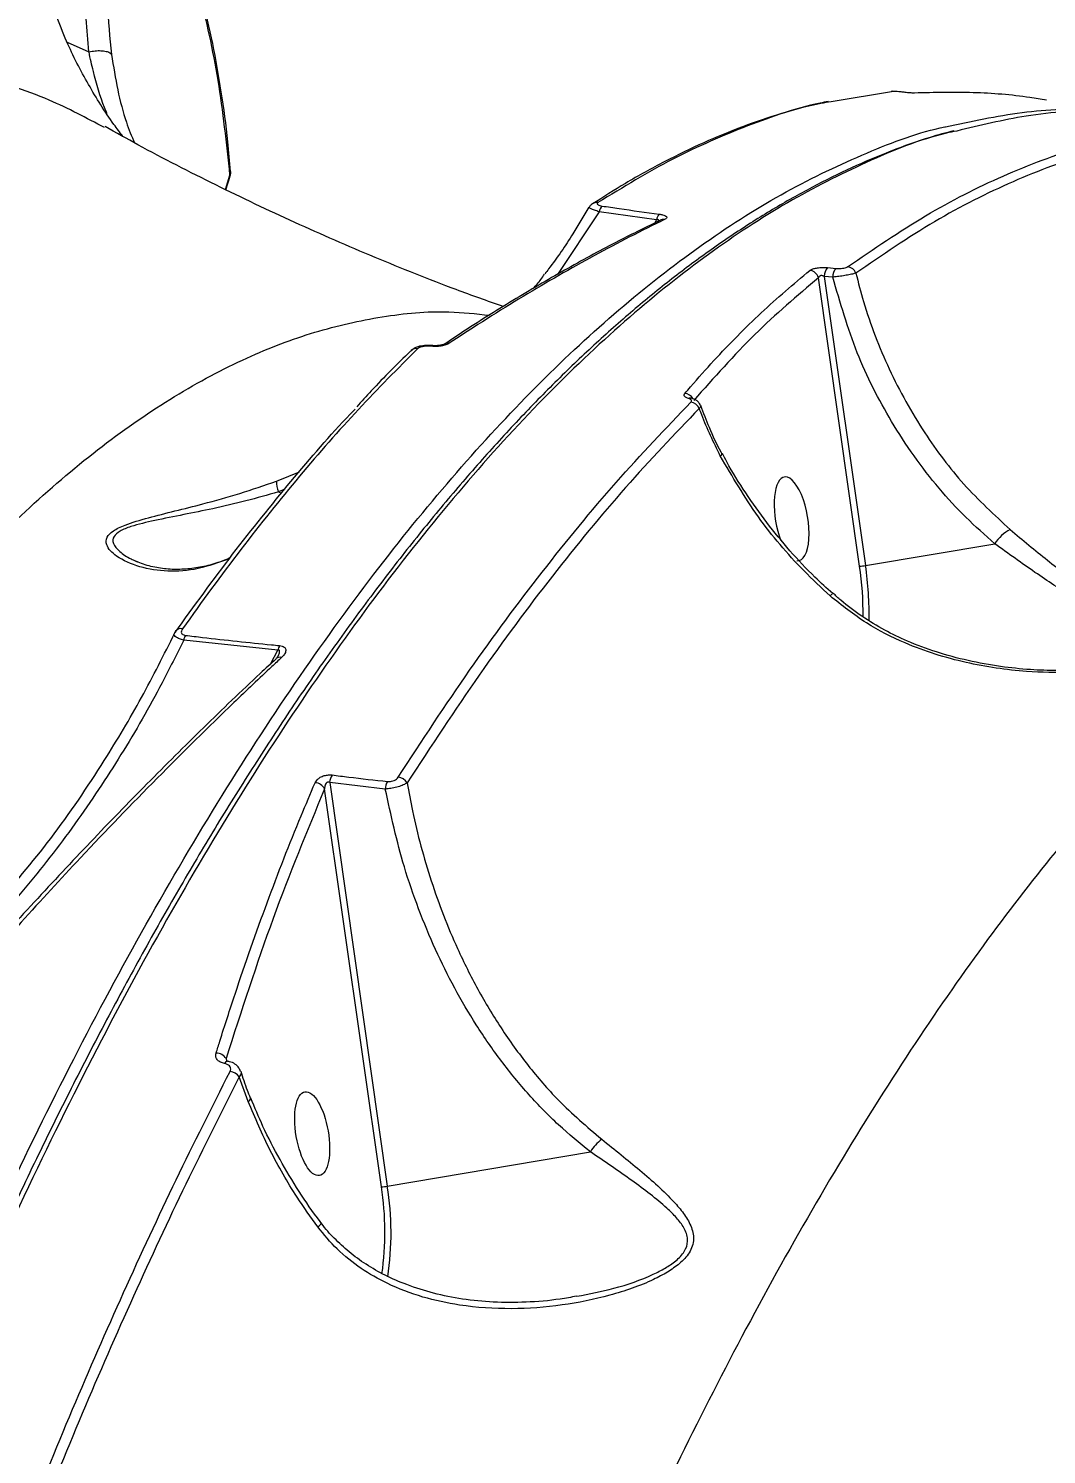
# Model space of a CAD drawing. Header units: millimetres. Extents: x -7245 to 6306, y -6696 to 5973.
# Drawn here: x 1694.9 to 1806.7, y -2241.6 to -2085.1 of the extents above; entities that cross this region are included whole.
import ezdxf

# ---------------------------------------------------------------- set-up
doc = ezdxf.new("R2010")
doc.units = ezdxf.units.MM
for name, color, linetype in [('DIKOM_ОБЪЕКТ', 7, 'Continuous'), ('DIKOM_РАЗМЕР_ЗОНА', 7, 'Continuous'), ('DIKOM_РАЗМЕР_ОБЪЕКТА', 7, 'Continuous')]:
    doc.layers.add(name, color=color, linetype=linetype)
doc.styles.add('style1', font='arial.ttf', dxfattribs={"width": 0.8})
doc.dimstyles.new('1-50', dxfattribs={"dimtxt": 300, "dimasz": 200, "dimexe": 100, "dimexo": 0, "dimgap": 100, "dimtad": 1, "dimtxsty": 'style1', "dimcen": 200, "dimclrd": 7, "dimclre": 7, "dimclrt": 7, "dimadec": 1, "dimazin": 2, "dimtfac": 1, "dimtmove": 0, "dimatfit": 2, "dimfxl": 0, "dimlwd": 25, "dimlwe": 18, "dimarcsym": 0})

# ---------------------------------------------------------------- blocks, each defined once
blk = doc.blocks.new('*D10')
at = {"layer": 'Defpoints', "color": 0, "transparency": 16777216}
for p in [(-4365.71, 2792.53), (4306.16, 475.6), (4306.16, -5965.27)]:
    blk.add_point(p, dxfattribs=at)
at = {"layer": 'DIKOM_РАЗМЕР_ОБЪЕКТА', "color": 7, "lineweight": 18, "transparency": 16777216}
for p, q in [((-4365.71, 2792.53), (-4365.71, -6065.27)), ((4306.16, 475.6), (4306.16, -6065.27))]:
    blk.add_line(p, q, dxfattribs=at)
at = {"layer": 'DIKOM_РАЗМЕР_ОБЪЕКТА', "color": 7, "lineweight": 25, "transparency": 16777216}
blk.add_line((-4165.71, -5965.27), (4106.16, -5965.27), dxfattribs=at)
at = {"layer": 'DIKOM_РАЗМЕР_ОБЪЕКТА', "color": 7, "transparency": 16777216}
for points in [[(-4165.71, -5931.93), (-4165.71, -5998.6), (-4365.71, -5965.27)], [(4106.16, -5931.93), (4106.16, -5998.6), (4306.16, -5965.27)]]:
    blk.add_solid(points, dxfattribs=at)
at = {"layer": 'DIKOM_РАЗМЕР_ОБЪЕКТА', "color": 7, "transparency": 16777216, "insert": (-85.78, -5712.1), "char_height": 300, "attachment_point": 5, "style": 'style1'}
blk.add_mtext('8650', dxfattribs=at)
blk = doc.blocks.new('*D11')
at = {"layer": 'Defpoints', "color": 0, "transparency": 16777216}
for p in [(-3472.32, 4472.83), (-6199.73, -2928.86), (1850.21, -2928.86)]:
    blk.add_point(p, dxfattribs=at)
at = {"layer": 'DIKOM_РАЗМЕР_ОБЪЕКТА', "color": 7, "lineweight": 18, "transparency": 16777216}
for p, q in [((-3472.32, 4472.83), (-6299.73, 4472.83)), ((1850.21, -2928.86), (-6299.73, -2928.86))]:
    blk.add_line(p, q, dxfattribs=at)
at = {"layer": 'DIKOM_РАЗМЕР_ОБЪЕКТА', "color": 7, "lineweight": 25, "transparency": 16777216}
blk.add_line((-6199.73, 4272.83), (-6199.73, -2728.86), dxfattribs=at)
at = {"layer": 'DIKOM_РАЗМЕР_ОБЪЕКТА', "color": 7, "transparency": 16777216}
for points in [[(-6233.06, 4272.83), (-6166.39, 4272.83), (-6199.73, 4472.83)], [(-6233.06, -2728.86), (-6166.39, -2728.86), (-6199.73, -2928.86)]]:
    blk.add_solid(points, dxfattribs=at)
at = {"layer": 'DIKOM_РАЗМЕР_ОБЪЕКТА', "color": 7, "transparency": 16777216, "insert": (-6452.9, 984.54), "char_height": 300, "attachment_point": 5, "rotation": 90, "style": 'style1'}
blk.add_mtext('7400', dxfattribs=at)
blk = doc.blocks.new('*D12')
at = {"layer": 'Defpoints', "color": 0, "transparency": 16777216}
for p in [(-5865.71, 123.34), (6306.18, -91.92), (6306.18, -6596.14)]:
    blk.add_point(p, dxfattribs=at)
at = {"layer": 'DIKOM_РАЗМЕР_ЗОНА', "color": 7, "lineweight": 18, "transparency": 16777216}
for p, q in [((-5865.71, 123.34), (-5865.71, -6696.14)), ((6306.18, -91.92), (6306.18, -6696.14))]:
    blk.add_line(p, q, dxfattribs=at)
at = {"layer": 'DIKOM_РАЗМЕР_ЗОНА', "color": 7, "lineweight": 25, "transparency": 16777216}
blk.add_line((-5665.71, -6596.14), (6106.18, -6596.14), dxfattribs=at)
at = {"layer": 'DIKOM_РАЗМЕР_ЗОНА', "color": 7, "transparency": 16777216}
for points in [[(-5665.71, -6562.81), (-5665.71, -6629.48), (-5865.71, -6596.14)], [(6106.18, -6562.81), (6106.18, -6629.48), (6306.18, -6596.14)]]:
    blk.add_solid(points, dxfattribs=at)
at = {"layer": 'DIKOM_РАЗМЕР_ЗОНА', "color": 7, "transparency": 16777216, "insert": (-71.19, -6342.97), "char_height": 300, "attachment_point": 5, "style": 'style1'}
blk.add_mtext('12150', dxfattribs=at)
blk = doc.blocks.new('*D13')
at = {"layer": 'Defpoints', "color": 0, "transparency": 16777216}
for p in [(-4231.86, 5972.83), (-6795, -4928.88), (1792.4, -4928.88)]:
    blk.add_point(p, dxfattribs=at)
at = {"layer": 'DIKOM_РАЗМЕР_ЗОНА', "color": 7, "lineweight": 18, "transparency": 16777216}
for p, q in [((-4231.86, 5972.83), (-6895, 5972.83)), ((1792.4, -4928.88), (-6895, -4928.88))]:
    blk.add_line(p, q, dxfattribs=at)
at = {"layer": 'DIKOM_РАЗМЕР_ЗОНА', "color": 7, "lineweight": 25, "transparency": 16777216}
blk.add_line((-6795, 5772.83), (-6795, -4728.88), dxfattribs=at)
at = {"layer": 'DIKOM_РАЗМЕР_ЗОНА', "color": 7, "transparency": 16777216}
for points in [[(-6828.33, 5772.83), (-6761.67, 5772.83), (-6795, 5972.83)], [(-6828.33, -4728.88), (-6761.67, -4728.88), (-6795, -4928.88)]]:
    blk.add_solid(points, dxfattribs=at)
at = {"layer": 'DIKOM_РАЗМЕР_ЗОНА', "color": 7, "transparency": 16777216, "insert": (-7048.17, 972.94), "char_height": 300, "attachment_point": 5, "rotation": 90, "style": 'style1'}
blk.add_mtext('10900', dxfattribs=at)

msp = doc.modelspace()

# ---------------------------------------------------------------- linework, layer by layer
at = {"layer": 'DIKOM_ОБЪЕКТ', "color": 7, "linetype": 'Continuous', "lineweight": 15}
for p, q in [((1699.173, -2086.574), (1701.57, -2087.618)), ((1789.864, -2091.972), (1783.034, -2093.114)), ((1789.664, -2091.964), (1789.634, -2091.964)), ((1716.572, -2102.752), (1717.047, -2101.166)), ((1716.591, -2102.762), (1717.084, -2101.264)), ((1757.574, -2105.183), (1753.002, -2112.062)), ((1763.856, -2106.069), (1757.574, -2105.183)), ((1763.666, -2106.429), (1763.856, -2106.069)), ((1782.636, -2111.32), (1783.565, -2111.402)), ((1786.152, -2144.107), (1781.63, -2112.425)), ((1782.272, -2112.281), (1786.804, -2144.029)), ((1783.204, -2112.363), (1782.272, -2112.281)), ((1771.033, -2131.741), (1771.035, -2131.747)), ((1722.324, -2134.696), (1724.687, -2133.731)), ((1722.158, -2134.764), (1722.324, -2134.696)), ((1723.069, -2135.646), (1722.355, -2135.941)), ((1722.355, -2135.941), (1722.708, -2136.096)), ((1786.804, -2144.029), (1800.988, -2141.629)), ((1706.683, -2143.51), (1706.908, -2143.606)), ((1783.142, -2147.165), (1783.141, -2147.164)), ((1722.312, -2153.335), (1711.969, -2152.213)), ((1721.535, -2154.803), (1722.312, -2153.335)), ((1722.105, -2154.255), (1722.092, -2154.267)), ((1727.989, -2167.853), (1734.314, -2212.169)), ((1734.09, -2168.57), (1727.989, -2167.853)), ((1733.662, -2212.247), (1727.425, -2168.553)), ((1716.611, -2198.169), (1716.647, -2198.426)), ((1716.611, -2198.169), (1716.671, -2198.382)), ((1716.785, -2198.466), (1716.769, -2198.465)), ((1719.032, -2202.866), (1718.055, -2200.186)), ((1734.314, -2212.169), (1756.6, -2208.397))]:
    msp.add_line(p, q, dxfattribs=at)
at = {"layer": 'DIKOM_ОБЪЕКТ', "color": 7, "linetype": 'Continuous', "lineweight": 15, "flags": 128}
for points in [[(1789.864, -2091.972), (1789.721, -2091.96), (1789.633, -2091.963)], [(1739.105, -2119.948), (1739.176, -2119.887), (1739.222, -2119.878)], [(1711.082, -2151.241), (1711.041, -2151.309), (1710.995, -2151.423)], [(1716.769, -2198.465), (1716.766, -2198.464), (1716.66, -2198.49), (1716.552, -2198.571), (1716.449, -2198.703)]]:
    msp.add_lwpolyline(points, dxfattribs=at)
at = {"layer": 'DIKOM_ОБЪЕКТ', "color": 7, "linetype": 'Continuous', "lineweight": 15}
for centre, radius, start, end in [((1716.346, -2100.815), 0.784, 333.3526, 2.94386), ((1757.287, -2105.013), 0.841, 80.25845, 123.40061), ((1758.756, -2105.373), 1.197, 136.87204, 170.87059), ((1765.028, -2106.233), 1.183, 137.83824, 172.05207), ((1764.598, -2106.785), 0.753, 79.10265, 116.5499), ((1780.585, -2112.693), 1.078, 14.40163, 84.34304), ((1783.649, -2112.253), 1.377, 137.35683, 181.14498), ((1784.585, -2112.334), 1.381, 137.56966, 181.21862), ((1784.731, -2112.282), 1.072, 19.92674, 84.14665), ((1740.946, -2120.288), 0.684, 75.32648, 123.82198), ((1737.491, -2121.023), 0.81, 79.72525, 133.15551), ((1766.889, -2126.237), 1.107, 28.85253, 85.95768), ((1767.586, -2126.129), 0.492, 75.14092, 116.76253), ((1767.514, -2127.217), 1.129, 22.94626, 84.10363), ((1770.721, -2131.71), 0.317, 295.94513, 353.33467), ((1725.124, -2134.872), 2.969, 177.91774, 201.10477), ((1804.707, -2144.017), 4.421, 117.14924, 147.29422), ((1785.856, -2138.82), 5.294, 273.20076, 280.31128), ((1749.513, -2149.449), 37.027, 359.64125, 8.29588), ((1749.307, -2149.513), 37.896, 359.11617, 8.32012), ((1783.603, -2147.927), 0.892, 121.19449, 140.88246), ((1711.674, -2151.697), 0.747, 77.70262, 142.36878), ((1713.642, -2152.532), 1.704, 150.55861, 169.18739), ((1724.008, -2153.613), 1.718, 152.29139, 170.71306), ((1722.508, -2154.73), 0.624, 72.23922, 130.29213), ((1726.359, -2169.068), 1.184, 25.7775, 88.69491), ((1729.828, -2167.988), 1.845, 148.64853, 175.80806), ((1735.921, -2168.674), 1.834, 149.52956, 176.74446), ((1735.378, -2168.528), 1.27, 29.74199, 84.11849), ((1715.554, -2198.8), 1.231, 30.8258, 91.43025), ((1716.913, -2200.975), 1.388, 34.62189, 84.1875), ((1718.856, -2202.436), 0.465, 292.29576, 350.93788), ((1761.089, -2211.223), 5.304, 127.70033, 147.80093), ((1733.342, -2206.753), 5.503, 273.332, 280.17515), ((1701.815, -2217.257), 32.238, 351.89418, 8.94065), ((1702.232, -2217.323), 32.494, 351.47359, 9.12643), ((1726.088, -2215.673), 1.147, 300.95768, 330.43245)]:
    msp.add_arc(centre, radius, start, end, dxfattribs=at)
for start_param, end_param in [(0.0938993, 2.0499493), (3.0281784, 6.3770846)]:
    msp.add_ellipse((1778.688, -2138.896), major_axis=(-0.794, 4.6), ratio=0.3793946, start_param=start_param, end_param=end_param, dxfattribs=at)
msp.add_ellipse((1726.068, -2206.414), major_axis=(-0.794, 4.6), ratio=0.3793946, dxfattribs=at)
for points, knots in [([(1717.097, -2100.78), (1717.009, -2099.686), (1716.768, -2096.681), (1716.125, -2091.989), (1715.191, -2086.693), (1714.025, -2081.625), (1712.638, -2076.779), (1711.035, -2072.147), (1709.187, -2067.75), (1707.808, -2064.781), (1706.982, -2063.343), (1706.916, -2063.227)], [0, 0, 0, 0, 0.0750431, 0.2060829, 0.3370237, 0.467598, 0.5977173, 0.727761, 0.8581018, 0.9886198, 1, 1, 1, 1]), ([(1717.047, -2101.166), (1716.67, -2097.644), (1715.917, -2090.599), (1713.748, -2080.954), (1710.876, -2071.951), (1708.264, -2066.632), (1706.958, -2063.972)], [0, 0, 0, 0, 0.2486134, 0.4972322, 0.7486174, 1, 1, 1, 1]), ([(1701.57, -2087.618), (1701.344, -2085.186), (1700.889, -2080.265), (1701.538, -2073.742), (1702.49, -2069.776), (1702.841, -2068.314)], [0, 0, 0, 0, 0.3814351, 0.7719461, 1, 1, 1, 1]), ([(1705.257, -2069.336), (1704.773, -2071.476), (1703.794, -2075.8), (1703.444, -2082.065), (1703.852, -2086.067), (1704.04, -2087.91)], [0, 0, 0, 0, 0.3459983, 0.6987408, 1, 1, 1, 1]), ([(1705.298, -2096.913), (1704.964, -2096.476), (1703.59, -2094.679), (1701.451, -2091.2), (1699.329, -2087.137), (1698.318, -2084.517), (1697.938, -2083.533)], [0, 0, 0, 0, 0.1088247, 0.447475, 0.7924343, 1, 1, 1, 1]), ([(1703.278, -2095.948), (1701.299, -2094.893), (1696.841, -2092.517), (1688.867, -2089.997), (1679.56, -2088.201), (1669.605, -2087.488), (1659.163, -2087.76), (1648.321, -2088.951), (1636.787, -2091.073), (1624.576, -2094.167), (1611.721, -2098.235), (1598.587, -2103.166), (1585.241, -2108.893), (1571.75, -2115.351), (1557.82, -2122.671), (1543.477, -2130.881), (1528.776, -2139.906), (1518.814, -2146.572), (1513.834, -2149.903)], [0, 0, 0, 0, 0.052109, 0.1173917, 0.1836112, 0.249832, 0.3120263, 0.3742702, 0.4364665, 0.5004742, 0.564534, 0.6285433, 0.6896135, 0.750728, 0.8117989, 0.8745166, 0.9372813, 1, 1, 1, 1]), ([(1701.577, -2087.618), (1701.575, -2087.618), (1701.573, -2087.619), (1701.571, -2087.618), (1701.57, -2087.618)], [0, 0, 0, 0, 0.5393998, 1, 1, 1, 1]), ([(1701.577, -2087.618), (1701.798, -2087.577), (1702.24, -2087.496), (1702.902, -2087.484), (1703.468, -2087.556), (1703.838, -2087.696), (1703.991, -2087.828), (1704.031, -2087.896), (1704.04, -2087.91)], [0, 0, 0, 0, 0.2046017, 0.4091887, 0.6138343, 0.8184778, 0.9604394, 1, 1, 1, 1]), ([(1703.55, -2094.401), (1703.455, -2094.183), (1702.858, -2092.817), (1702.237, -2090.476), (1701.704, -2088.38), (1701.577, -2087.618), (1701.577, -2087.618)], [0, 0, 0, 0, 0.1127666, 0.7060012, 0.9996317, 1, 1, 1, 1]), ([(1704.04, -2087.91), (1704.254, -2089.224), (1704.689, -2091.891), (1705.536, -2095.161), (1706.256, -2096.884), (1706.563, -2097.619)], [0, 0, 0, 0, 0.357437, 0.7257761, 1, 1, 1, 1]), ([(1782.709, -2093.081), (1782.412, -2093.138), (1780.706, -2093.463), (1777.572, -2094.361), (1773.313, -2095.792), (1769.041, -2097.56), (1764.753, -2099.639), (1760.682, -2101.873), (1758.039, -2103.56), (1756.834, -2104.329)], [0, 0, 0, 0, 0.0347772, 0.2001151, 0.3651329, 0.5298786, 0.6950861, 0.8609851, 1, 1, 1, 1]), ([(1783.034, -2093.114), (1782.658, -2093.173), (1779.63, -2093.653), (1773.837, -2095.67), (1765.675, -2099.146), (1760.178, -2102.504), (1757.429, -2104.184)], [0, 0, 0, 0, 0.0448521, 0.3608869, 0.680444, 1, 1, 1, 1]), ([(1790.828, -2092.044), (1790.753, -2092.034), (1790.564, -2092.01), (1790.282, -2091.983), (1790.015, -2091.965), (1789.914, -2091.97), (1789.864, -2091.972)], [0, 0, 0, 0, 0.1835309, 0.4627208, 0.7310094, 1, 1, 1, 1]), ([(1792.187, -2092.15), (1792.102, -2092.151), (1791.933, -2092.153), (1791.516, -2092.123), (1791.129, -2092.083), (1790.894, -2092.052), (1790.828, -2092.044)], [0, 0, 0, 0, 0.292772, 0.5849296, 0.8819687, 1, 1, 1, 1]), ([(1806.659, -2092.925), (1806.055, -2092.826), (1803.437, -2092.397), (1798.661, -2092.001), (1794.346, -2092.101), (1792.187, -2092.15)], [0, 0, 0, 0, 0.1304118, 0.564885, 1, 1, 1, 1]), ([(1795.566, -2095.866), (1798.376, -2095.262), (1804.012, -2094.051), (1811.287, -2093.704), (1815.689, -2094.35), (1817.366, -2094.596)], [0, 0, 0, 0, 0.3809722, 0.7641573, 1, 1, 1, 1]), ([(1818.251, -2094.681), (1816.514, -2094.47), (1811.964, -2093.916), (1804.811, -2094.393), (1799.357, -2095.708), (1796.819, -2096.321)], [0, 0, 0, 0, 0.2481754, 0.6499685, 1, 1, 1, 1]), ([(1796.819, -2096.321), (1796.442, -2096.399), (1793.158, -2097.076), (1786.96, -2099.606), (1778.251, -2103.967), (1769.585, -2109.659), (1760.831, -2116.615), (1752.016, -2124.909), (1743.167, -2134.533), (1734.481, -2145.277), (1725.984, -2157.078), (1717.696, -2169.851), (1709.482, -2183.802), (1701.377, -2198.937), (1693.409, -2215.227), (1686.08, -2231.593), (1679.369, -2247.824), (1673.247, -2263.747), (1667.324, -2280.304), (1661.619, -2297.459), (1656.193, -2315.026), (1651.071, -2332.915), (1646.741, -2349.156), (1644.181, -2359.568), (1643.139, -2363.807)], [0, 0, 0, 0, 0.0066639, 0.0580661, 0.1080183, 0.1580081, 0.20796, 0.2593627, 0.3108076, 0.3622106, 0.4121622, 0.4621529, 0.5121045, 0.5635072, 0.6149514, 0.6663554, 0.709828, 0.7533535, 0.7968779, 0.8408146, 0.8847524, 0.9275834, 0.9705119, 1, 1, 1, 1]), ([(1796.493, -2096.287), (1795.624, -2096.522), (1793.33, -2097.14), (1789.586, -2098.496), (1785.265, -2100.316), (1780.93, -2102.456), (1776.599, -2104.897), (1772.281, -2107.634), (1767.974, -2110.668), (1763.679, -2113.998), (1759.392, -2117.624), (1755.115, -2121.548), (1750.843, -2125.77), (1746.578, -2130.288), (1742.318, -2135.11), (1738.06, -2140.233), (1733.81, -2145.652), (1729.583, -2151.351), (1725.395, -2157.304), (1721.259, -2163.499), (1717.173, -2169.932), (1713.136, -2176.604), (1709.148, -2183.519), (1705.205, -2190.677), (1701.308, -2198.08), (1697.454, -2205.731), (1693.644, -2213.632), (1689.875, -2221.786), (1686.149, -2230.192), (1682.476, -2238.823), (1678.873, -2247.648), (1675.35, -2256.635), (1671.911, -2265.776), (1668.555, -2275.075), (1665.279, -2284.535), (1662.082, -2294.158), (1658.964, -2303.948), (1655.924, -2313.907), (1652.959, -2324.035), (1650.074, -2334.345), (1647.624, -2343.426), (1646.174, -2349.119), (1645.626, -2351.269)], [0, 0, 0, 0, 0.0155798, 0.0410894, 0.0667636, 0.0924692, 0.1180537, 0.1435397, 0.1689541, 0.1943221, 0.2196693, 0.2450228, 0.2704006, 0.2958288, 0.3213355, 0.3469479, 0.3726932, 0.3984898, 0.4241668, 0.4497198, 0.4751743, 0.5005599, 0.5259071, 0.5512427, 0.5765944, 0.601983, 0.6274384, 0.6529904, 0.6786655, 0.7044377, 0.7301473, 0.7557123, 0.7811733, 0.8065575, 0.8318938, 0.8572098, 0.882539, 0.9078972, 0.9333126, 0.9588178, 0.9844402, 1, 1, 1, 1]), ([(1681.2, -2238.738), (1682.642, -2235.321), (1686.526, -2226.117), (1693.063, -2211.834), (1700.841, -2196.165), (1708.9, -2181.331), (1717.218, -2167.404), (1725.774, -2154.461), (1734.378, -2142.785), (1743, -2132.387), (1751.608, -2123.249), (1760.346, -2115.219), (1769.185, -2108.389), (1778.099, -2102.757), (1786.882, -2098.648), (1792.706, -2096.407), (1795.547, -2095.869), (1795.566, -2095.866)], [0, 0, 0, 0, 0.0428558, 0.1154556, 0.1881102, 0.2607088, 0.3354166, 0.4101846, 0.4848922, 0.5574903, 0.6301462, 0.7027445, 0.7774522, 0.8522206, 0.9269282, 0.9995259, 1, 1, 1, 1]), ([(1747.046, -2115.599), (1745.318, -2114.986), (1740.566, -2113.301), (1732.936, -2110.227), (1724.135, -2106.41), (1715.469, -2102.272), (1708.533, -2098.747), (1704.543, -2096.498), (1703.345, -2095.823)], [0, 0, 0, 0, 0.1138054, 0.3128658, 0.5126496, 0.7130187, 0.9138128, 1, 1, 1, 1]), ([(1784.84, -2111.216), (1787.692, -2109.268), (1793.397, -2105.371), (1801.953, -2101.072), (1810.495, -2097.833), (1816.135, -2096.756), (1818.956, -2096.218)], [0, 0, 0, 0, 0.2484773, 0.4969555, 0.7484779, 1, 1, 1, 1]), ([(1819.804, -2096.941), (1817.022, -2097.47), (1811.458, -2098.528), (1802.965, -2101.727), (1794.387, -2106.012), (1788.622, -2109.949), (1785.738, -2111.917)], [0, 0, 0, 0, 0.2484763, 0.4969512, 0.7484746, 1, 1, 1, 1]), ([(1717.054, -2101.254), (1717.062, -2101.249), (1717.085, -2101.236), (1717.062, -2101.194), (1717.047, -2101.166)], [0, 0, 0, 0, 0.3556077, 1, 1, 1, 1]), ([(1717.066, -2101.257), (1717.093, -2101.165), (1717.143, -2100.996), (1717.126, -2100.833), (1717.119, -2100.758)], [0, 0, 0, 0, 0.544783, 1, 1, 1, 1]), ([(1757.429, -2104.184), (1757.423, -2104.188), (1757.377, -2104.218), (1757.329, -2104.279), (1757.348, -2104.363), (1757.45, -2104.441), (1757.631, -2104.509), (1757.798, -2104.54), (1757.882, -2104.555)], [0, 0, 0, 0, 0.0353155, 0.2573315, 0.4481846, 0.6281874, 0.814274, 1, 1, 1, 1]), ([(1756.431, -2104.695), (1755.859, -2105.664), (1754.495, -2107.976), (1752.857, -2110.406), (1751.74, -2111.819), (1751.597, -2111.999)], [0, 0, 0, 0, 0.3866125, 0.9219397, 1, 1, 1, 1]), ([(1757.574, -2105.183), (1757.392, -2105.125), (1757.028, -2105.008), (1756.649, -2104.86), (1756.442, -2104.754), (1756.455, -2104.726), (1756.461, -2104.714)], [0, 0, 0, 0, 0.2682148, 0.5364733, 0.802871, 1, 1, 1, 1]), ([(1756.834, -2104.326), (1756.766, -2104.364), (1756.614, -2104.45), (1756.513, -2104.618), (1756.457, -2104.711)], [0, 0, 0, 0, 0.4482695, 1, 1, 1, 1]), ([(1757.882, -2104.555), (1758.507, -2104.648), (1760.593, -2104.958), (1762.685, -2105.241), (1764.151, -2105.439)], [0, 0, 0, 0, 0.2996229, 1, 1, 1, 1]), ([(1764.151, -2105.439), (1764.277, -2105.459), (1764.531, -2105.499), (1764.806, -2105.597), (1764.965, -2105.71), (1765, -2105.835), (1764.915, -2105.951), (1764.791, -2106.019), (1764.74, -2106.046)], [0, 0, 0, 0, 0.1643348, 0.3291651, 0.4896977, 0.6615883, 0.861369, 1, 1, 1, 1]), ([(1764.271, -2106.129), (1762.76, -2106.865), (1759.404, -2108.499), (1754.126, -2111.366), (1748.457, -2114.684), (1743.934, -2117.482), (1741.285, -2119.264), (1740.562, -2119.751)], [0, 0, 0, 0, 0.1954919, 0.434223, 0.6725605, 0.9106466, 1, 1, 1, 1]), ([(1764.74, -2106.046), (1764.422, -2106.2), (1762.832, -2106.97), (1758.67, -2109.075), (1752.184, -2112.657), (1745.879, -2116.501), (1742.168, -2118.937), (1741.119, -2119.626)], [0, 0, 0, 0, 0.0413686, 0.2068636, 0.5381472, 0.8694285, 1, 1, 1, 1]), ([(1764.042, -2106.367), (1764.054, -2106.347), (1764.094, -2106.281), (1764.117, -2106.195), (1764.112, -2106.122), (1764.09, -2106.084), (1764.055, -2106.057), (1764, -2106.047), (1763.932, -2106.05), (1763.882, -2106.062), (1763.856, -2106.069)], [0, 0, 0, 0, 0.1190007, 0.3971156, 0.5257799, 0.6075838, 0.7036799, 0.7937483, 0.8917129, 1, 1, 1, 1]), ([(1750.33, -2113.622), (1750.621, -2113.289), (1751.062, -2112.782), (1751.443, -2112.234), (1751.573, -2112.046)], [0, 0, 0, 0, 0.6573813, 1, 1, 1, 1]), ([(1766.967, -2125.132), (1767.178, -2124.885), (1768.234, -2123.651), (1770.989, -2120.576), (1775.314, -2116.167), (1778.898, -2113.136), (1780.691, -2111.62)], [0, 0, 0, 0, 0.0480662, 0.2403243, 0.6198765, 1, 1, 1, 1]), ([(1780.691, -2111.62), (1780.764, -2111.574), (1780.91, -2111.482), (1781.303, -2111.377), (1781.764, -2111.312), (1782.23, -2111.293), (1782.508, -2111.312), (1782.636, -2111.32)], [0, 0, 0, 0, 0.213156, 0.4264683, 0.6305414, 0.828894, 1, 1, 1, 1]), ([(1785.738, -2111.917), (1785.627, -2111.951), (1785.404, -2112.019), (1784.854, -2112.133), (1784.222, -2112.242), (1783.648, -2112.319), (1783.323, -2112.351), (1783.204, -2112.363)], [0, 0, 0, 0, 0.2193096, 0.438815, 0.656051, 0.8732935, 1, 1, 1, 1]), ([(1783.565, -2111.402), (1783.652, -2111.408), (1783.836, -2111.42), (1784.14, -2111.408), (1784.438, -2111.366), (1784.693, -2111.302), (1784.791, -2111.245), (1784.84, -2111.216)], [0, 0, 0, 0, 0.1798027, 0.380136, 0.5813151, 0.7906602, 1, 1, 1, 1]), ([(1785.738, -2111.917), (1786.012, -2112.966), (1786.954, -2116.583), (1789.271, -2122.598), (1793.014, -2129.317), (1797.485, -2135.279), (1800.943, -2138.472), (1802.69, -2140.084)], [0, 0, 0, 0, 0.0953225, 0.3289493, 0.5680226, 0.7818053, 1, 1, 1, 1]), ([(1781.63, -2112.425), (1779.283, -2114.423), (1774.582, -2118.426), (1770.16, -2123.41), (1767.945, -2125.906)], [0, 0, 0, 0, 0.4993566, 1, 1, 1, 1]), ([(1782.272, -2112.281), (1782.228, -2112.258), (1782.148, -2112.219), (1782.041, -2112.197), (1781.944, -2112.193), (1781.877, -2112.202), (1781.792, -2112.23), (1781.741, -2112.261), (1781.672, -2112.33), (1781.649, -2112.382), (1781.63, -2112.425)], [0, 0, 0, 0, 0.1795834, 0.3194714, 0.3693184, 0.516848, 0.556724, 0.7166603, 0.7660254, 1, 1, 1, 1]), ([(1800.988, -2141.629), (1799.914, -2140.681), (1797.767, -2138.786), (1794.812, -2135.549), (1792.076, -2132.035), (1788.917, -2127.165), (1785.63, -2120.699), (1784.019, -2115.165), (1783.204, -2112.363)], [0, 0, 0, 0, 0.1264072, 0.2528149, 0.3829842, 0.5131631, 0.7535861, 1, 1, 1, 1]), ([(1646.101, -2207.463), (1648.205, -2203.407), (1652.411, -2195.296), (1658.903, -2184.031), (1665.516, -2173.467), (1672.485, -2163.356), (1679.783, -2153.854), (1687.398, -2145.106), (1695.146, -2137.379), (1703.007, -2130.748), (1710.959, -2125.269), (1718.748, -2121.12), (1726.354, -2118.226), (1733.753, -2116.571), (1740.158, -2115.953), (1744.047, -2116.386), (1745.527, -2116.551)], [0, 0, 0, 0, 0.0678972, 0.1357963, 0.2043689, 0.272943, 0.3487495, 0.424616, 0.5004214, 0.5784619, 0.6565678, 0.7346063, 0.8080286, 0.8815058, 0.9549265, 1, 1, 1, 1]), ([(1739.222, -2119.885), (1739.001, -2119.868), (1738.537, -2119.831), (1737.789, -2119.96), (1737.243, -2120.133), (1736.999, -2120.395), (1736.947, -2120.452)], [0, 0, 0, 0, 0.2585659, 0.5423508, 0.9021478, 1, 1, 1, 1]), ([(1739.105, -2119.948), (1739.059, -2119.943), (1738.876, -2119.925), (1738.536, -2119.93), (1738.146, -2119.99), (1737.821, -2120.089), (1737.697, -2120.181), (1737.635, -2120.227)], [0, 0, 0, 0, 0.0798548, 0.3182159, 0.5556615, 0.7774934, 1, 1, 1, 1]), ([(1741.119, -2119.626), (1741, -2119.689), (1740.761, -2119.815), (1740.223, -2119.938), (1739.645, -2119.991), (1739.273, -2119.961), (1739.105, -2119.948)], [0, 0, 0, 0, 0.2590787, 0.5176906, 0.7812342, 1, 1, 1, 1]), ([(1740.564, -2119.719), (1740.562, -2119.721), (1740.557, -2119.724), (1740.467, -2119.766), (1740.297, -2119.819), (1740.009, -2119.875), (1739.661, -2119.902), (1739.376, -2119.898), (1739.253, -2119.88), (1739.228, -2119.877)], [0, 0, 0, 0, 0.0879189, 0.2010942, 0.3543657, 0.5427933, 0.7667395, 0.9515369, 1, 1, 1, 1]), ([(1737.635, -2120.227), (1735.469, -2122.402), (1731.136, -2126.752), (1724.665, -2134.152), (1718.218, -2142.135), (1713.961, -2148.023), (1711.833, -2150.967)], [0, 0, 0, 0, 0.2491221, 0.498245, 0.7491206, 1, 1, 1, 1]), ([(1736.938, -2120.434), (1736.905, -2120.465), (1735.439, -2121.834), (1733.441, -2123.884), (1731.485, -2126.012), (1730.952, -2126.59)], [0, 0, 0, 0, 0.0163135, 0.7324029, 1, 1, 1, 1]), ([(1735.508, -2167.265), (1738.116, -2163.283), (1743.33, -2155.32), (1751.323, -2144.58), (1759.422, -2134.676), (1764.894, -2128.955), (1767.63, -2126.094)], [0, 0, 0, 0, 0.2486128, 0.4972328, 0.7486137, 1, 1, 1, 1]), ([(1767.365, -2125.69), (1767.251, -2125.648), (1767.022, -2125.565), (1766.875, -2125.384), (1766.889, -2125.232), (1766.953, -2125.151), (1766.967, -2125.132)], [0, 0, 0, 0, 0.3053355, 0.6115339, 0.9127199, 1, 1, 1, 1]), ([(1767.63, -2126.094), (1767.644, -2126.078), (1767.699, -2126.016), (1767.712, -2125.905), (1767.607, -2125.779), (1767.445, -2125.72), (1767.365, -2125.69)], [0, 0, 0, 0, 0.1084713, 0.3984389, 0.6995314, 1, 1, 1, 1]), ([(1767.722, -2125.655), (1767.712, -2125.653), (1767.669, -2125.645), (1767.651, -2125.6), (1767.66, -2125.635), (1767.66, -2125.636)], [0, 0, 0, 0, 0.2318309, 0.9931204, 1, 1, 1, 1]), ([(1768.691, -2126.486), (1768.655, -2126.395), (1768.575, -2126.188), (1768.322, -2125.941), (1768.031, -2125.753), (1767.807, -2125.693), (1767.708, -2125.667)], [0, 0, 0, 0, 0.2094657, 0.4731097, 0.7668855, 1, 1, 1, 1]), ([(1710.995, -2151.423), (1713.105, -2148.5), (1717.325, -2142.653), (1723.748, -2134.737), (1728.241, -2129.458), (1730.607, -2127.038), (1730.795, -2126.845)], [0, 0, 0, 0, 0.32316, 0.6463192, 0.9717571, 1, 1, 1, 1]), ([(1768.553, -2126.777), (1765.852, -2129.602), (1760.448, -2135.25), (1752.39, -2145.089), (1744.377, -2155.837), (1739.113, -2163.878), (1736.481, -2167.898)], [0, 0, 0, 0, 0.2486146, 0.4972335, 0.7486136, 1, 1, 1, 1]), ([(1768.7, -2126.484), (1768.704, -2126.542), (1768.71, -2126.631), (1768.594, -2126.74), (1768.553, -2126.777)], [0, 0, 0, 0, 0.6538539, 1, 1, 1, 1]), ([(1770.859, -2131.995), (1770.14, -2130.509), (1769.31, -2128.794), (1768.642, -2127.015), (1768.553, -2126.777)], [0, 0, 0, 0, 0.8664944, 1, 1, 1, 1]), ([(1771.035, -2131.739), (1771.007, -2131.688), (1770.496, -2130.77), (1769.688, -2129.019), (1769.029, -2127.283), (1768.722, -2126.475)], [0, 0, 0, 0, 0.0305703, 0.5490273, 1, 1, 1, 1]), ([(1782.911, -2147.364), (1781.937, -2146.452), (1779.083, -2143.778), (1774.815, -2138.742), (1772.189, -2134.262), (1770.859, -2131.995)], [0, 0, 0, 0, 0.2035319, 0.5968401, 1, 1, 1, 1]), ([(1783.2, -2147.101), (1782.542, -2146.509), (1780.897, -2145.027), (1778.476, -2142.421), (1775.927, -2139.334), (1773.626, -2136.063), (1772.013, -2133.513), (1771.258, -2132.024), (1771.1, -2131.713)], [0, 0, 0, 0, 0.1345307, 0.3366963, 0.5397355, 0.7431207, 0.9463137, 1, 1, 1, 1]), ([(1871.783, -2132.853), (1871.209, -2132.862), (1868.122, -2132.907), (1862.37, -2134.172), (1854.453, -2136.737), (1846.321, -2140.687), (1837.975, -2145.947), (1829.534, -2152.514), (1821.205, -2160.208), (1813.057, -2168.892), (1805.12, -2178.445), (1797.172, -2189.117), (1789.245, -2200.918), (1781.37, -2213.827), (1773.769, -2227.479), (1766.462, -2241.782), (1759.46, -2256.643), (1752.607, -2272.379), (1745.94, -2288.988), (1739.459, -2306.382), (1735.385, -2318.501), (1733.348, -2324.558)], [0, 0, 0, 0, 0.0124737, 0.0671319, 0.1217456, 0.1783348, 0.2349238, 0.292325, 0.3497278, 0.4036402, 0.4575955, 0.5115092, 0.5669942, 0.6225232, 0.6780093, 0.730947, 0.7839237, 0.8368605, 0.8912267, 0.9456333, 1, 1, 1, 1]), ([(1716.985, -2143.278), (1715.829, -2143.696), (1713.457, -2144.555), (1710.162, -2144.745), (1707.072, -2144.271), (1704.984, -2143.348), (1703.894, -2142.422), (1703.439, -2141.734), (1703.425, -2140.979), (1704.137, -2140.215), (1705.689, -2139.467), (1708.085, -2138.766), (1711.021, -2138.037), (1714.398, -2137.186), (1718.159, -2136.147), (1720.818, -2135.227), (1722.158, -2134.764)], [0, 0, 0, 0, 0.1078326, 0.2210545, 0.3372948, 0.4558927, 0.4981911, 0.5410213, 0.5880463, 0.6267511, 0.6655153, 0.722833, 0.7813463, 0.8411483, 0.9200167, 1, 1, 1, 1]), ([(1722.355, -2135.941), (1721.175, -2136.281), (1718.804, -2136.963), (1715.314, -2137.764), (1711.947, -2138.449), (1708.88, -2139.046), (1706.43, -2139.619), (1704.895, -2140.236), (1704.162, -2140.89), (1704.17, -2141.693), (1704.928, -2142.531), (1705.843, -2143.165), (1706.518, -2143.442), (1706.683, -2143.51)], [0, 0, 0, 0, 0.124766, 0.2506976, 0.3598135, 0.4705815, 0.5692873, 0.6272176, 0.6850018, 0.7591439, 0.8579354, 0.9651006, 1, 1, 1, 1]), ([(1802.69, -2140.084), (1804.061, -2141.225), (1806.843, -2143.539), (1810.738, -2146.517), (1813.764, -2148.712), (1815.926, -2150.296), (1817.357, -2151.461), (1818.291, -2152.492), (1818.411, -2153.39), (1817.787, -2154.089), (1816.659, -2154.62), (1815.288, -2155.017), (1812.918, -2155.492), (1809.28, -2155.823), (1803.891, -2155.726), (1798.882, -2155.008), (1794.437, -2153.811), (1790.748, -2152.435), (1786.76, -2150.447), (1784.207, -2148.402), (1782.911, -2147.364)], [0, 0, 0, 0, 0.0820678, 0.1664794, 0.2508392, 0.2942518, 0.337605, 0.3839973, 0.4157892, 0.4428482, 0.4698376, 0.4939841, 0.518728, 0.5886157, 0.660384, 0.7589142, 0.8097082, 0.8604879, 0.9291593, 1, 1, 1, 1]), ([(1813.64, -2155.118), (1814.52, -2154.946), (1815.882, -2154.679), (1817.232, -2154.075), (1817.79, -2153.472), (1817.612, -2152.742), (1816.692, -2151.901), (1815.257, -2150.939), (1812.887, -2149.526), (1809.622, -2147.563), (1805.412, -2144.842), (1802.473, -2142.708), (1800.988, -2141.629)], [0, 0, 0, 0, 0.0855968, 0.1325876, 0.179191, 0.2355135, 0.3109977, 0.3967585, 0.4826586, 0.6603896, 0.8282898, 1, 1, 1, 1]), ([(1717.044, -2143.199), (1716.527, -2143.404), (1715.39, -2143.857), (1713.701, -2144.257), (1711.949, -2144.476), (1710.215, -2144.457), (1708.557, -2144.201), (1707.324, -2143.84), (1706.769, -2143.582), (1706.673, -2143.537)], [0, 0, 0, 0, 0.1243463, 0.2734825, 0.4311041, 0.5980924, 0.774567, 0.9609653, 1, 1, 1, 1]), ([(1813.641, -2155.116), (1813.258, -2155.177), (1812.254, -2155.338), (1810.318, -2155.51), (1807.787, -2155.593), (1804.801, -2155.486), (1801.518, -2155.142), (1798.07, -2154.52), (1794.642, -2153.591), (1791.587, -2152.456), (1788.839, -2151.142), (1786.402, -2149.634), (1784.505, -2148.255), (1783.523, -2147.326), (1783.241, -2147.059)], [0, 0, 0, 0, 0.0395383, 0.1034445, 0.1885882, 0.2806213, 0.3821971, 0.4938718, 0.6028496, 0.7066061, 0.7898573, 0.8782329, 0.9649916, 1, 1, 1, 1]), ([(1711.1, -2151.253), (1711.05, -2151.305), (1710.977, -2151.38), (1710.945, -2151.484), (1710.935, -2151.516)], [0, 0, 0, 0, 0.6908709, 1, 1, 1, 1]), ([(1711.833, -2150.967), (1711.78, -2151.057), (1711.688, -2151.214), (1711.7, -2151.427), (1711.803, -2151.567), (1711.956, -2151.658), (1712.091, -2151.683), (1712.159, -2151.695)], [0, 0, 0, 0, 0.3194523, 0.5619013, 0.7278036, 0.8639711, 1, 1, 1, 1]), ([(1711.969, -2152.213), (1711.189, -2153.786), (1709.071, -2158.057), (1705.166, -2164.845), (1700.115, -2172.456), (1694.49, -2179.701), (1689.188, -2185.506), (1684.216, -2190.233), (1679.707, -2194.002), (1674.629, -2197.566), (1670.292, -2200.027), (1667.643, -2201.19), (1666.87, -2201.53)], [0, 0, 0, 0, 0.0783377, 0.212586, 0.3472599, 0.4817949, 0.6158463, 0.6916691, 0.7820698, 0.872618, 0.9628102, 1, 1, 1, 1]), ([(1691.098, -2181.643), (1693.237, -2179.127), (1697.635, -2173.955), (1702.912, -2166.123), (1707.429, -2158.566), (1709.806, -2153.804), (1710.995, -2151.423)], [0, 0, 0, 0, 0.2705744, 0.5561806, 0.7780794, 1, 1, 1, 1]), ([(1711.969, -2152.213), (1711.801, -2152.165), (1711.465, -2152.071), (1711.111, -2151.893), (1710.916, -2151.709), (1710.876, -2151.579), (1710.923, -2151.52), (1710.929, -2151.514)], [0, 0, 0, 0, 0.2323461, 0.4646704, 0.7016879, 0.9664386, 1, 1, 1, 1]), ([(1712.159, -2151.695), (1712.788, -2151.77), (1715.933, -2152.148), (1719.377, -2152.515), (1722.196, -2152.786), (1722.486, -2152.814)], [0, 0, 0, 0, 0.1831671, 0.915878, 1, 1, 1, 1]), ([(1722.486, -2152.814), (1722.586, -2152.828), (1722.786, -2152.858), (1723.003, -2152.972), (1723.154, -2153.141), (1723.2, -2153.414), (1723.053, -2153.768), (1722.814, -2154.016), (1722.699, -2154.136)], [0, 0, 0, 0, 0.1098764, 0.2200712, 0.325768, 0.4925353, 0.7536659, 1, 1, 1, 1]), ([(1722.105, -2154.277), (1721.524, -2154.811), (1718.877, -2157.238), (1714.152, -2161.799), (1707.945, -2167.956), (1701.75, -2174.344), (1695.564, -2180.956), (1690.647, -2186.351), (1687.794, -2189.619), (1686.998, -2190.53)], [0, 0, 0, 0, 0.0500676, 0.227984, 0.4049437, 0.5811801, 0.7568586, 0.9321965, 1, 1, 1, 1]), ([(1722.699, -2154.136), (1722.351, -2154.461), (1720.61, -2156.085), (1716.071, -2160.391), (1709.066, -2167.313), (1699.114, -2177.6), (1691.957, -2185.594), (1687.618, -2190.441)], [0, 0, 0, 0, 0.029992, 0.14995, 0.3900734, 0.6301939, 1, 1, 1, 1]), ([(1722.28, -2154.053), (1722.28, -2154.053), (1722.283, -2154.043), (1722.241, -2154.123), (1722.154, -2154.206), (1722.104, -2154.254)], [0, 0, 0, 0, 0.0342329, 0.4456541, 1, 1, 1, 1]), ([(1722.268, -2154.062), (1722.328, -2153.949), (1722.429, -2153.758), (1722.501, -2153.524), (1722.501, -2153.395), (1722.471, -2153.343), (1722.446, -2153.327), (1722.416, -2153.316), (1722.373, -2153.316), (1722.335, -2153.328), (1722.312, -2153.335)], [0, 0, 0, 0, 0.3872589, 0.656923, 0.7871487, 0.8319946, 0.8773004, 0.8900314, 0.9346643, 1, 1, 1, 1]), ([(1715.523, -2197.57), (1715.66, -2197.132), (1716.342, -2194.944), (1718.157, -2189.333), (1721.088, -2180.985), (1724.063, -2173.35), (1725.874, -2169.089), (1726.386, -2167.884)], [0, 0, 0, 0, 0.0413649, 0.2068628, 0.5381479, 0.8694345, 1, 1, 1, 1]), ([(1726.386, -2167.884), (1726.474, -2167.739), (1726.618, -2167.499), (1727.048, -2167.216), (1727.491, -2167.057), (1727.917, -2167), (1728.153, -2167.02), (1728.253, -2167.028)], [0, 0, 0, 0, 0.3039119, 0.5024649, 0.701724, 0.8732955, 1, 1, 1, 1]), ([(1727.989, -2167.853), (1727.954, -2167.834), (1727.897, -2167.801), (1727.805, -2167.797), (1727.728, -2167.817), (1727.655, -2167.865), (1727.562, -2167.972), (1727.459, -2168.205), (1727.438, -2168.416), (1727.425, -2168.553)], [0, 0, 0, 0, 0.1046689, 0.1742623, 0.2297595, 0.3048427, 0.3969603, 0.6085818, 1, 1, 1, 1]), ([(1728.253, -2167.028), (1728.86, -2167.105), (1730.888, -2167.36), (1732.918, -2167.586), (1734.34, -2167.744)], [0, 0, 0, 0, 0.2996193, 1, 1, 1, 1]), ([(1736.481, -2167.898), (1736.356, -2167.974), (1736.105, -2168.127), (1735.52, -2168.333), (1734.875, -2168.487), (1734.387, -2168.552), (1734.141, -2168.567), (1734.09, -2168.57)], [0, 0, 0, 0, 0.2436152, 0.48753, 0.7198139, 0.9418659, 1, 1, 1, 1]), ([(1734.34, -2167.744), (1734.396, -2167.748), (1734.539, -2167.757), (1734.802, -2167.727), (1735.09, -2167.628), (1735.35, -2167.467), (1735.452, -2167.337), (1735.508, -2167.265)], [0, 0, 0, 0, 0.1207221, 0.3074643, 0.5227247, 0.7374474, 1, 1, 1, 1]), ([(1736.481, -2167.898), (1736.672, -2168.924), (1737.348, -2172.563), (1739.022, -2178.724), (1741.532, -2185.243), (1744.202, -2190.591), (1746.775, -2194.892), (1749.717, -2198.963), (1753.323, -2203.166), (1756.214, -2205.634), (1757.845, -2207.026)], [0, 0, 0, 0, 0.0672805, 0.2386093, 0.4121688, 0.5212151, 0.6302422, 0.7425194, 0.8547848, 1, 1, 1, 1]), ([(1727.425, -2168.553), (1725.502, -2173.214), (1721.65, -2182.55), (1718.293, -2192.957), (1716.611, -2198.169)], [0, 0, 0, 0, 0.4991823, 1, 1, 1, 1]), ([(1756.6, -2208.397), (1755.419, -2207.435), (1753.056, -2205.512), (1749.806, -2202.154), (1746.787, -2198.486), (1744.066, -2194.554), (1741.662, -2190.45), (1739.548, -2186.186), (1737.709, -2181.738), (1735.697, -2175.906), (1734.719, -2171.441), (1734.09, -2168.57)], [0, 0, 0, 0, 0.1006454, 0.2013138, 0.3052458, 0.4091764, 0.5096324, 0.6101029, 0.7126598, 0.8152392, 1, 1, 1, 1]), ([(1716.449, -2198.703), (1716.294, -2198.666), (1715.985, -2198.591), (1715.663, -2198.336), (1715.46, -2197.994), (1715.501, -2197.717), (1715.523, -2197.57)], [0, 0, 0, 0, 0.2321859, 0.4640101, 0.7140018, 1, 1, 1, 1]), ([(1694.311, -2249.976), (1696.12, -2245.509), (1699.737, -2236.575), (1705.364, -2223.757), (1711.122, -2211.346), (1715.076, -2203.511), (1717.053, -2199.594)], [0, 0, 0, 0, 0.2491249, 0.498243, 0.7491196, 1, 1, 1, 1]), ([(1717.053, -2199.594), (1717.071, -2199.553), (1717.131, -2199.417), (1717.128, -2199.191), (1716.999, -2198.959), (1716.771, -2198.782), (1716.557, -2198.73), (1716.449, -2198.703)], [0, 0, 0, 0, 0.1043273, 0.3452182, 0.5759575, 0.7878011, 1, 1, 1, 1]), ([(1716.913, -2198.476), (1716.861, -2198.473), (1716.752, -2198.466), (1716.644, -2198.43), (1716.605, -2198.401), (1716.614, -2198.411), (1716.615, -2198.413)], [0, 0, 0, 0, 0.2569427, 0.5405655, 0.9113948, 1, 1, 1, 1]), ([(1718.207, -2199.592), (1718.153, -2199.448), (1718.029, -2199.117), (1717.591, -2198.743), (1717.151, -2198.517), (1716.855, -2198.49), (1716.781, -2198.483)], [0, 0, 0, 0, 0.2420005, 0.5541029, 0.8895132, 1, 1, 1, 1]), ([(1718.223, -2199.587), (1718.226, -2199.591), (1718.3, -2199.68), (1718.248, -2199.899), (1718.111, -2200.103), (1718.055, -2200.186)], [0, 0, 0, 0, 0.0298348, 0.6035279, 1, 1, 1, 1]), ([(1719.298, -2202.519), (1719.183, -2202.231), (1718.798, -2201.265), (1718.482, -2200.281), (1718.261, -2199.59)], [0, 0, 0, 0, 0.2985968, 1, 1, 1, 1]), ([(1718.055, -2200.186), (1716.095, -2204.071), (1712.174, -2211.839), (1706.438, -2224.199), (1700.806, -2237.024), (1697.169, -2246.008), (1695.35, -2250.5)], [0, 0, 0, 0, 0.249118, 0.498237, 0.7491228, 1, 1, 1, 1]), ([(1726.678, -2216.657), (1725.908, -2215.571), (1723.997, -2212.875), (1721.355, -2208.285), (1719.809, -2204.679), (1719.032, -2202.866)], [0, 0, 0, 0, 0.2512761, 0.6234779, 1, 1, 1, 1]), ([(1727.082, -2216.241), (1727.037, -2216.184), (1726.162, -2215.059), (1724.594, -2212.754), (1722.49, -2209.261), (1720.715, -2205.835), (1719.764, -2203.54), (1719.333, -2202.5)], [0, 0, 0, 0, 0.0137017, 0.2680167, 0.5247366, 0.7847278, 1, 1, 1, 1]), ([(1757.845, -2207.026), (1759.277, -2208.164), (1761.446, -2209.889), (1764.033, -2212.141), (1765.64, -2213.709), (1766.866, -2215.156), (1767.698, -2216.512), (1768.064, -2217.987), (1767.591, -2219.462), (1766.455, -2220.677), (1765.075, -2221.637), (1763.332, -2222.556), (1761.207, -2223.417), (1757.874, -2224.447), (1753.442, -2225.343), (1747.896, -2225.758), (1742.754, -2225.424), (1738.173, -2224.439), (1734.534, -2223.071), (1731.379, -2221.259), (1728.771, -2219.207), (1727.361, -2217.489), (1726.678, -2216.657)], [0, 0, 0, 0, 0.0866964, 0.1314045, 0.1760758, 0.2081991, 0.2409058, 0.2744169, 0.3082569, 0.3377438, 0.3650523, 0.3930396, 0.4328807, 0.4727627, 0.5545453, 0.6396926, 0.7264096, 0.7889927, 0.8528443, 0.9020883, 0.9525859, 1, 1, 1, 1]), ([(1755.1, -2224.266), (1756.468, -2224.001), (1759.368, -2223.44), (1762.631, -2222.312), (1764.835, -2221.194), (1766.052, -2220.379), (1767.01, -2219.375), (1767.282, -2218.529), (1767.275, -2217.647), (1766.943, -2216.748), (1766.085, -2215.63), (1764.846, -2214.41), (1763.199, -2213.055), (1760.446, -2211.026), (1758.148, -2209.454), (1756.6, -2208.397)], [0, 0, 0, 0, 0.1264689, 0.2679917, 0.3144307, 0.3617953, 0.4132399, 0.463745, 0.473366, 0.5335873, 0.5899106, 0.6474701, 0.7342418, 0.8210853, 1, 1, 1, 1]), ([(1755.096, -2224.257), (1754.497, -2224.368), (1752.664, -2224.708), (1749.604, -2224.955), (1746.013, -2224.967), (1742.616, -2224.633), (1739.43, -2223.992), (1736.597, -2223.095), (1734.117, -2222.024), (1731.999, -2220.812), (1730.116, -2219.45), (1728.51, -2217.936), (1727.504, -2216.863), (1727.103, -2216.257), (1727.09, -2216.239)], [0, 0, 0, 0, 0.0603591, 0.1846849, 0.3028155, 0.4146253, 0.5207645, 0.6222775, 0.7062375, 0.7855295, 0.8603191, 0.9309515, 0.9978574, 1, 1, 1, 1])]:
    msp.add_open_spline(points, degree=3, knots=knots, dxfattribs=at)

# ---------------------------------------------------------------- dimensions: what is measured, and where the dimension line sits
at = {"layer": 'DIKOM_РАЗМЕР_ЗОНА'}
dim = msp.add_linear_dim(base=(-6795.001, -4928.879), p1=(-4231.865, 5972.834), p2=(1792.398, -4928.879), angle=90, text='10900', dimstyle='1-50', dxfattribs=at)
dim.commit()
dim.dimension.update_dxf_attribs({"geometry": '*D13', "text_midpoint": (-6795.001, 972.936), "dimtype": 160})
dim = msp.add_linear_dim(base=(6306.184, -6596.144), p1=(-5865.714, 123.344), p2=(6306.184, -91.922), text='12150', dimstyle='1-50', dxfattribs=at)
dim.commit()
dim.dimension.update_dxf_attribs({"geometry": '*D12', "text_midpoint": (-71.192, -6596.144), "dimtype": 160})
at = {"layer": 'DIKOM_РАЗМЕР_ОБЪЕКТА'}
dim = msp.add_linear_dim(base=(-6199.728, -2928.864), p1=(-3472.315, 4472.834), p2=(1850.213, -2928.864), angle=90, text='7400', dimstyle='1-50', dxfattribs=at)
dim.commit()
dim.dimension.update_dxf_attribs({"geometry": '*D11', "text_midpoint": (-6199.728, 984.539), "dimtype": 160})
dim = msp.add_linear_dim(base=(4306.158, -5965.268), p1=(-4365.714, 2792.532), p2=(4306.158, 475.605), text='8650', dimstyle='1-50', dxfattribs=at)
dim.commit()
dim.dimension.update_dxf_attribs({"geometry": '*D10', "text_midpoint": (-85.784, -5965.268), "dimtype": 160})

doc.saveas('drawing.dxf')
